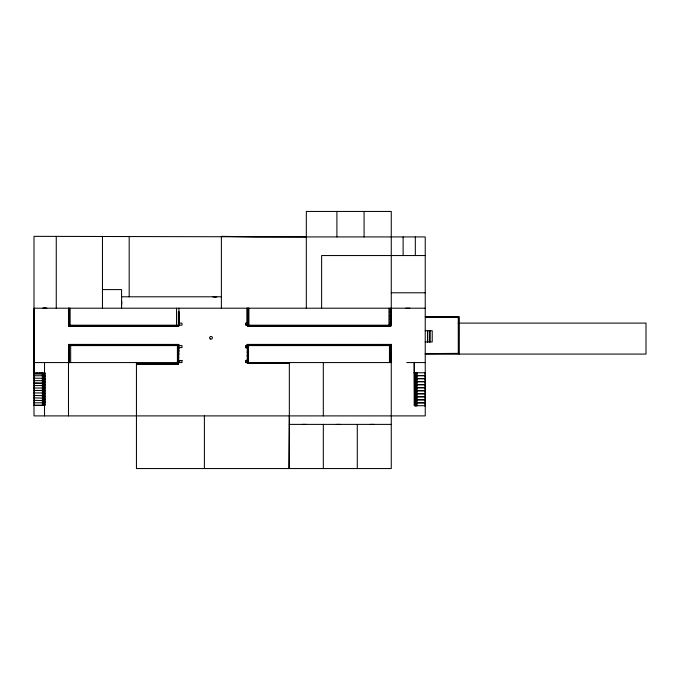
<?xml version="1.0" encoding="UTF-8"?>
<svg xmlns="http://www.w3.org/2000/svg" width="680" height="680" viewBox="0 0 680 680"><rect width="100%" height="100%" fill="white"/><g stroke="black" fill="none" stroke-linecap="round" stroke-linejoin="round"><path stroke-width="1.02" d="M288.813 468.554L289.34 415.897M425.238 308.201L34 308.201L34 373.277L44.752 373.286M42.228 400.554L34 400.341M34.059 373.346L34.178 362.567M42.474 398.098L34 397.885M42.313 383.401L34.085 383.163M34.085 395.471L42.313 395.683M425.144 373.048L425.043 406.19M43.265 405.433L43.171 373.413M34.17 373.413L34.28 405.425M42.458 405.425L42.347 373.413M416.891 406.122L416.925 372.946M181.994 360.545L178.917 360.714L181.994 360.545L181.994 362.567L178.917 362.567L178.917 360.171M425.238 255.544L321.615 255.544L321.615 308.201M102.468 289.587L121.593 289.587L121.593 308.201M391.263 292.791L425.238 292.791M121.593 296.795L221.382 296.795M216.163 296.863L213.613 296.795M121.593 300.951L121.593 304.912M121.593 304.207L121.669 301.656M43.571 308.133L46.121 308.201M390.175 308.941L390.83 308.941M247.571 311.414L248.225 311.414M68.493 311.449L69.147 311.449M69.198 311.772L68.544 311.772L68.638 322.847L69.292 322.847M247.571 311.729L248.225 311.729M390.175 311.831L390.83 311.831M68.493 312.103L69.147 312.103M247.571 312.069L248.225 312.069M390.175 312.197L390.83 312.197M178.389 312.383L179.044 312.383M390.175 312.486L390.83 312.486M68.544 315.027L69.198 315.027M178.389 315.112L179.044 315.112M247.571 314.984L248.225 314.984M68.587 315.358L69.241 315.358L69.343 326.434M247.571 315.299L248.225 315.299M390.175 315.384L390.83 315.384M178.389 315.639L179.044 315.639M247.571 315.639L248.225 315.639M68.544 315.69L69.198 315.69L69.147 308.193M178.389 315.767L179.044 315.767M390.175 315.75L390.83 315.75M390.175 316.038L390.83 316.038M425.238 316.701L459.221 316.701L459.221 354.076M458.592 317.39L425.484 317.135L458.592 317.135L458.567 353.625L425.229 353.625L458.567 353.37M178.389 318.495L179.044 318.495M68.587 318.614L69.241 318.614M247.571 318.563L248.225 318.563M68.638 318.937L69.292 318.937M247.571 318.877L248.225 318.877M390.175 318.937L390.83 318.937M178.389 319.022L179.044 319.022M178.389 319.149L179.044 319.149M247.571 319.218L248.225 319.218M68.587 319.269L69.241 319.269M390.175 319.294L390.83 319.294M390.175 319.591L390.83 319.591M178.389 321.887L179.044 321.887M68.638 322.192L69.292 322.192M247.571 322.133L248.225 322.133M178.389 322.405L179.044 322.405M247.571 322.447L248.225 322.447M69.343 322.515L68.689 322.515L68.731 326.451M178.389 322.541L179.044 322.541M390.175 322.49L390.83 322.49M247.571 322.787L248.225 322.787M390.175 322.847L390.83 322.847M178.917 323.127L181.994 323.127L181.994 325.193L68.493 325.193L68.493 308.193M246.865 323.127L245.514 323.127L245.514 325.193L391.263 325.193L391.263 211.446L306.323 211.446L306.323 308.201M390.175 323.144L390.83 323.144M458.142 323.102L646 323.102L646 354.076L425.238 354.076M247.571 325.703L248.225 325.703M68.689 325.771L179.044 325.797L179.044 311.729L178.389 311.729L178.389 325.797M390.804 325.788L247.597 325.788L247.597 326.442L390.83 326.4L390.83 308.286M68.731 326.085L178.185 326.085M247.597 326.077L390.481 326.077M68.689 326.434L178.517 326.451L178.517 325.797M425.238 330.718L432.225 330.718L432.225 341.972L425.238 341.972M68.833 344.471L69.487 344.471L69.487 362.652L68.833 362.652L68.876 344.428L178.517 344.428L178.517 345.083L68.833 345.125M247.189 344.428L390.855 344.42L390.804 362.482M68.876 344.717L178.185 344.717M247.189 344.717L390.481 344.717M247.189 345.083L390.804 345.083M177.854 345.576L68.493 345.576L68.493 415.897M178.917 345.576L181.994 345.576L181.994 347.599L178.194 347.582M247.928 345.576L391.263 345.576M390.201 347.675L390.855 347.675M178.262 347.726L178.917 347.726M390.192 347.956L390.847 347.956M68.833 348.041L69.487 348.041M247.256 348.075L247.911 348.075M68.833 348.381L69.487 348.381M178.262 348.381L178.917 348.381L178.917 344.471L178.262 344.471L178.194 351.492L178.849 351.492M247.256 348.313L247.911 348.313M390.201 348.33L390.855 348.33M68.833 348.695L69.487 348.695M247.256 348.729L247.911 348.729M178.781 350.693L178.126 350.693L178.058 357.714L178.713 357.714M178.194 350.837L178.849 350.837M390.192 351.212L390.847 351.212M390.175 351.5L390.83 351.5M68.833 351.602L69.487 351.602M247.256 351.755L247.911 351.755M68.833 351.951L69.487 351.951M390.192 351.866L390.847 351.866M247.256 351.985L247.911 351.985M68.833 352.265L69.487 352.265M247.256 352.41L247.911 352.41M178.058 353.804L178.713 353.804L178.644 360.825L177.99 360.825M178.126 353.949L178.781 353.949M178.126 354.603L178.781 354.603L178.849 347.582M390.175 354.756L390.83 354.756M390.167 355.036L390.822 355.036M68.833 355.173L69.487 355.173M247.256 355.427L247.911 355.427M390.175 355.411L390.83 355.411M68.833 355.521L69.487 355.521M247.256 355.666L247.911 355.666M68.833 355.827L69.487 355.827M247.256 356.082L247.911 356.082M178.644 356.915L177.99 356.915L177.93 363.936M178.058 357.059L178.713 357.059M390.167 358.292L390.822 358.292M390.15 358.572L390.804 358.572M68.833 358.743L69.487 358.743M390.167 358.947L390.822 358.947M68.833 359.082L69.487 359.082M247.256 359.1L247.911 359.1M68.833 359.397L69.487 359.397M247.256 359.337L247.911 359.337M247.256 359.754L247.911 359.754M177.93 360.026L178.585 360.026L178.585 363.936L174.709 363.894M177.99 360.171L178.644 360.171M390.15 361.828L390.804 361.828M34 362.567L177.854 362.567M391.263 362.567L245.514 362.567L245.514 360.476L246.865 360.476L246.865 362.567M406.767 362.567L425.238 362.567M247.622 362.822L289.527 362.822M247.256 363.01L289.527 363.111L289.527 362.457M177.93 363.281L178.585 363.281M178.287 363.528L137.131 363.528L137.131 364.183L178.287 364.183L178.287 360.026M137.462 363.894L141.041 363.894M141.185 363.894L144.772 363.894M144.908 363.894L148.495 363.894M148.639 363.894L152.218 363.894M152.362 363.894L155.941 363.894M156.085 363.894L159.664 363.894M159.808 363.894L163.395 363.894M163.531 363.894L167.119 363.894M167.263 363.894L170.841 363.894M170.986 363.894L174.565 363.894M413.95 372.759L425.238 372.759M44.514 373.048L44.965 373.048L44.965 405.399L34 405.399M44.982 373.065L34.425 373.065L34.425 373.515L44.982 373.515M34 374.051L44.514 374.051M425.238 375.504L416.747 375.504L416.747 372.759M34 375.734L42.492 375.734M44.514 375.743L44.965 375.743M425.238 375.776L416.747 375.776L416.747 378.522L425.238 378.522M44.514 375.972L44.965 375.972M44.514 376.193L44.965 376.193M34 378.173L42.381 378.293M44.514 378.666L44.965 378.666M425.238 378.802L416.747 378.802L416.747 381.548L425.238 381.548M44.514 378.887L44.965 378.887M44.514 379.117L44.965 379.117M34 380.63L42.492 380.655M44.514 381.582L44.965 381.582M44.514 381.811L44.965 381.811M425.238 381.82L416.747 381.82L416.747 384.565L425.238 384.565M44.514 382.041L44.965 382.041M34 383.095L42.492 383.095M44.514 384.506L44.965 384.506M44.514 384.727L44.965 384.727M44.514 384.957L44.965 384.957M425.238 384.837L416.747 384.837L416.747 387.583L425.238 387.583M34 385.577L42.492 385.577M44.514 387.421L44.965 387.421M44.514 387.651L44.965 387.651M44.514 387.88L44.965 387.88M425.238 387.855L416.747 387.855L416.747 390.6L425.238 390.6M34 388.042L42.492 388.042M44.514 390.346L44.965 390.346M44.514 390.575L44.965 390.575M44.514 390.796L44.965 390.796M425.238 390.881L416.747 390.881L416.747 393.626L425.238 393.626M34 392.938L42.492 392.964M44.514 393.269L44.965 393.269M44.514 393.49L44.965 393.49M44.514 393.72L44.965 393.72M425.238 393.899L416.747 393.899L416.747 396.644L425.238 396.644M44.514 396.185L44.965 396.185M44.514 396.414L44.965 396.414M44.514 396.644L44.965 396.644M425.238 396.916L416.747 396.916L416.747 399.661L425.238 399.661M44.514 399.109L44.965 399.109M44.514 399.339L44.965 399.339M44.514 399.559L44.965 399.559M425.238 399.933L416.747 399.933L416.747 402.679L425.238 402.679M44.514 402.024L44.965 402.024M44.514 402.254L44.965 402.254M44.514 402.483L44.965 402.483M34 402.806L42.492 402.806M425.238 402.959L416.747 402.959L416.747 405.705M44.514 404.949L44.965 404.949M34 405.238L43.554 405.238M425.238 405.705L414.256 405.697L414.256 362.38L414.613 405.671M289.255 424.388L391.263 424.388M306.323 236.929L34 236.343L34 415.897L425.238 415.897L425.238 236.929L255.357 236.929L221.382 236.343L221.382 308.201M458.473 317.262L458.473 353.625M458.312 317.135L458.312 353.625M429.998 330.718L429.998 341.972M429.7 330.718L429.7 341.972M427.771 330.718L427.771 341.972M427.474 330.718L427.474 341.972M415.82 372.759L415.82 375.504M415.82 375.776L415.82 378.522M415.82 378.802L415.82 381.548M415.82 381.82L415.82 384.565M415.82 384.837L415.82 387.583M415.82 387.855L415.82 390.6M415.82 390.881L415.82 393.626M415.82 393.899L415.82 396.644M415.82 396.916L415.82 399.661M415.82 399.933L415.82 402.679M415.82 402.959L415.82 405.705M415.633 372.921L415.633 406.138M415.319 236.929L415.319 255.544M414.434 362.38L414.434 405.51M409.827 308.201L405.866 308.201M403.121 236.929L403.121 255.544M391.263 344.318L391.263 468.554L136.442 468.554L136.442 362.567M390.567 344.42L390.532 358.615M390.464 308.609L390.464 326.4M390.515 358.572L390.515 362.159M390.175 308.286L390.15 326.442M390.201 344.42L390.15 362.482M389.462 345.576L389.462 362.567M388.96 308.201L388.96 325.193M387.234 325.788L387.234 326.442M387.226 344.428L387.226 345.083M386.894 325.788L386.894 326.442M386.894 344.428L386.894 345.083M386.58 325.788L386.58 326.442M386.572 344.428L386.572 345.083M383.664 325.788L383.664 326.442M383.648 344.428L383.648 345.083M383.325 325.788L383.325 326.442M383.316 344.428L383.316 345.083M383.01 325.788L383.01 326.442M382.993 344.428L382.993 345.083M380.094 325.788L380.094 326.442M380.06 344.428L380.06 345.083M379.754 325.788L379.754 326.442M379.729 344.428L379.729 345.083M379.44 325.788L379.44 326.442M379.406 344.428L379.406 345.083M376.524 325.788L376.524 326.442M376.482 344.428L376.482 345.083M376.184 325.788L376.184 326.442M376.15 344.428L376.15 345.083M375.87 325.788L375.87 326.442M375.827 344.428L375.827 345.083M374.28 424.388L370.311 424.388M372.946 325.788L372.946 326.442M372.895 344.428L372.895 345.083M372.606 325.788L372.606 326.442M372.572 344.428L372.572 345.083M372.291 325.788L372.291 326.442M372.24 344.428L372.24 345.083M369.376 325.788L369.376 326.442M369.317 344.428L369.317 345.083M369.036 325.788L369.036 326.442M368.985 344.428L368.985 345.083M368.721 325.788L368.721 326.442M368.662 344.428L368.662 345.083M365.806 325.788L365.806 326.442M365.729 344.428L365.729 345.083M365.466 325.788L365.466 326.442M365.406 344.428L365.406 345.083M365.151 325.788L365.151 326.442M365.075 344.428L365.075 345.083M364.08 211.446L364.08 236.929M362.236 325.788L362.236 326.442M362.151 344.428L362.151 345.083M361.896 325.788L361.896 326.442M361.82 344.428L361.82 345.083M361.582 325.788L361.582 326.442M361.497 344.428L361.497 345.083M358.666 325.788L358.666 326.442M358.572 344.428L358.572 345.083M358.326 325.788L358.326 326.442M358.241 344.428L358.241 345.083M358.012 325.788L358.012 326.442M357.909 344.428L357.909 345.083M357.289 424.388L357.289 468.554M355.087 325.788L355.087 326.442M354.986 344.428L354.986 345.083M354.748 325.788L354.748 326.442M354.654 344.428L354.654 345.083M354.433 325.788L354.433 326.442M354.331 344.428L354.331 345.083M351.517 325.788L351.517 326.442M351.407 344.428L351.407 345.083M351.177 325.788L351.177 326.442M351.075 344.428L351.075 345.083M350.863 325.788L350.863 326.442M350.752 344.428L350.752 345.083M347.947 325.788L347.947 326.442M347.82 344.428L347.82 345.083M347.607 325.788L347.607 326.442M347.497 344.428L347.497 345.083M347.293 325.788L347.293 326.442M347.166 344.428L347.166 345.083M344.377 325.788L344.377 326.442M344.241 344.428L344.241 345.083M344.037 325.788L344.037 326.442M343.91 344.428L343.91 345.083M343.723 325.788L343.723 326.442M343.587 344.428L343.587 345.083M340.808 325.788L340.808 326.442M340.654 344.428L340.654 345.083M340.467 325.788L340.467 326.442M340.332 344.428L340.332 345.083M340.298 424.388L336.337 424.388M340.153 325.788L340.153 326.442M340 344.428L340 345.083M337.229 325.788L337.229 326.442M337.076 344.428L337.076 345.083M336.906 211.446L336.906 236.929M336.889 325.788L336.889 326.442M336.745 344.428L336.745 345.083M336.575 325.788L336.575 326.442M336.421 344.428L336.421 345.083M333.659 325.788L333.659 326.442M333.489 344.428L333.489 345.083M333.319 325.788L333.319 326.442M333.166 344.428L333.166 345.083M333.004 325.788L333.004 326.442M332.834 344.428L332.834 345.083M330.089 325.788L330.089 326.442M329.911 344.428L329.911 345.083M329.749 325.788L329.749 326.442M329.579 344.428L329.579 345.083M329.434 325.788L329.434 326.442M329.256 344.428L329.256 345.083M326.519 325.788L326.519 326.442M326.332 344.428L326.332 345.083M326.179 325.788L326.179 326.442M326 344.428L326 345.083M325.865 325.788L325.865 326.442M325.677 344.428L325.677 345.083M323.315 362.567L323.315 415.897M323.315 424.388L323.315 468.554M322.949 325.788L322.949 326.442M322.745 344.428L322.745 345.083M322.609 325.788L322.609 326.442M322.413 344.428L322.413 345.083M322.295 325.788L322.295 326.442M322.091 344.428L322.091 345.083M319.37 325.788L319.37 326.442M319.166 344.428L319.166 345.083M319.03 325.788L319.03 326.442M318.716 325.788L318.716 326.442M318.835 344.428L318.835 345.083M318.512 344.428L318.512 345.083M315.8 325.788L315.8 326.442M315.579 344.428L315.579 345.083M315.46 325.788L315.46 326.442M315.256 344.428L315.256 345.083M315.146 325.788L315.146 326.442M314.925 344.428L314.925 345.083M312.231 325.788L312.231 326.442M312.001 344.428L312.001 345.083M311.89 325.788L311.89 326.442M311.67 344.428L311.67 345.083M311.576 325.788L311.576 326.442M311.346 344.428L311.346 345.083M308.661 325.788L308.661 326.442M308.414 344.428L308.414 345.083M308.32 325.788L308.32 326.442M308.091 344.428L308.091 345.083M308.006 325.788L308.006 326.442M307.76 344.428L307.76 345.083M306.323 424.388L302.362 424.388M305.091 325.788L305.091 326.442M304.835 344.428L304.835 345.083M304.75 325.788L304.75 326.442M304.436 325.788L304.436 326.442M304.504 344.428L304.504 345.083M304.181 344.428L304.181 345.083M301.512 325.788L301.512 326.442M301.172 325.788L301.172 326.442M301.257 344.428L301.257 345.083M300.857 325.788L300.857 326.442M300.925 344.428L300.925 345.083M300.602 344.428L300.602 345.083M297.942 325.788L297.942 326.442M297.602 325.788L297.602 326.442M297.67 344.428L297.67 345.083M297.339 344.428L297.339 345.083M297.287 325.788L297.287 326.442M297.015 344.428L297.015 345.083M294.372 325.788L294.372 326.442M294.091 344.428L294.091 345.083M294.032 325.788L294.032 326.442M293.718 325.788L293.718 326.442M293.76 344.428L293.76 345.083M293.437 344.428L293.437 345.083M290.802 325.788L290.802 326.442M290.462 325.788L290.462 326.442M290.504 344.428L290.504 345.083M290.148 325.788L290.148 326.442M290.181 344.428L290.181 345.083M289.85 344.428L289.85 345.083M289.34 362.567L289.34 468.554M287.232 325.788L287.232 326.442M286.892 325.788L286.892 326.442M286.926 344.428L286.926 345.083M286.577 325.788L286.577 326.442M286.594 344.428L286.594 345.083M286.272 344.428L286.272 345.083M286.272 362.457L286.272 363.111M286.042 362.457L286.042 363.111M285.617 362.457L285.617 363.111M283.653 325.788L283.653 326.442M283.313 325.788L283.313 326.442M283.339 344.428L283.339 345.083M282.999 325.788L282.999 326.442M283.016 344.428L283.016 345.083M282.786 362.457L282.786 363.111M282.685 344.428L282.685 345.083M282.557 362.457L282.557 363.111M282.132 362.457L282.132 363.111M280.083 325.788L280.083 326.442M279.743 325.788L279.743 326.442M279.76 344.428L279.76 345.083M279.429 325.788L279.429 326.442M279.429 344.428L279.429 345.083M279.301 362.457L279.301 363.111M279.106 344.428L279.106 345.083M279.072 362.457L279.072 363.111M278.647 362.457L278.647 363.111M276.514 325.788L276.514 326.442M276.173 325.788L276.173 326.442M276.182 344.428L276.182 345.083M275.859 325.788L275.859 326.442M275.85 344.428L275.85 345.083M275.817 362.457L275.817 363.111M275.527 344.428L275.527 345.083M275.587 362.457L275.587 363.111M275.162 362.457L275.162 363.111M272.944 325.788L272.944 326.442M272.603 325.788L272.603 326.442M272.595 344.428L272.595 345.083M272.289 325.788L272.289 326.442M272.264 344.428L272.264 345.083M272.332 362.457L272.332 363.111M272.102 362.457L272.102 363.111M271.94 344.428L271.94 345.083M271.677 362.457L271.677 363.111M269.374 325.788L269.374 326.442M269.034 325.788L269.034 326.442M269.017 344.428L269.017 345.083M268.846 362.457L268.846 363.111M268.719 325.788L268.719 326.442M268.685 344.428L268.685 345.083M268.625 362.457L268.625 363.111M268.362 344.428L268.362 345.083M268.192 362.457L268.192 363.111M265.795 325.788L265.795 326.442M265.455 325.788L265.455 326.442M265.429 344.428L265.429 345.083M265.361 362.457L265.361 363.111M265.14 325.788L265.14 326.442M265.106 344.428L265.106 345.083M265.14 362.457L265.14 363.111M264.775 344.428L264.775 345.083M264.707 362.457L264.707 363.111M262.225 325.788L262.225 326.442M261.885 325.788L261.885 326.442M261.851 344.428L261.851 345.083M261.885 362.457L261.885 363.111M261.655 362.457L261.655 363.111M261.57 325.788L261.57 326.442M261.519 344.428L261.519 345.083M261.197 344.428L261.197 345.083M261.231 362.457L261.231 363.111M258.655 325.788L258.655 326.442M258.4 362.457L258.4 363.111M258.315 325.788L258.315 326.442M258.264 344.428L258.264 345.083M258.171 362.457L258.171 363.111M258 325.788L258 326.442M257.941 344.428L257.941 345.083M257.745 362.457L257.745 363.111M257.609 344.428L257.609 345.083M255.085 325.788L255.085 326.442M254.915 362.457L254.915 363.111M254.745 325.788L254.745 326.442M254.685 344.428L254.685 345.083M254.685 362.457L254.685 363.111M254.43 325.788L254.43 326.442M254.354 344.428L254.354 345.083M254.26 362.457L254.26 363.111M254.031 344.428L254.031 345.083M251.515 325.788L251.515 326.442M251.43 362.457L251.43 363.111M251.175 325.788L251.175 326.442M251.2 362.457L251.2 363.111M251.099 344.428L251.099 345.083M250.852 325.788L250.852 326.442M250.775 344.428L250.775 345.083M250.775 362.457L250.775 363.111M250.444 344.428L250.444 345.083M248.914 308.201L248.914 325.193M248.523 345.576L248.523 362.567M248.225 326.357L248.225 308.159L247.571 308.159L247.571 326.357M247.936 308.159L247.936 326.026M247.911 344.403L247.945 363.111M247.546 344.734L247.546 363.01M247.256 344.403L247.291 363.111M246.865 308.201L246.865 325.193M216.869 296.795L212.908 296.795M204.391 415.897L204.391 468.554M178.917 308.201L178.917 325.193M178.687 312.052L178.687 325.797M178.619 344.471L178.619 348.058M178.551 347.582L178.492 354.272M178.423 353.804L178.356 360.493M177.862 325.797L177.862 326.451M177.862 344.428L177.862 345.083M177.412 345.576L177.412 362.567M176.536 308.201L176.536 325.193M175.032 363.528L175.032 364.183M174.862 325.797L174.862 326.451M174.87 344.428L174.87 345.083M174.607 325.797L174.607 326.451M174.607 344.428L174.607 345.083M174.565 363.528L174.565 364.183M174.377 363.528L174.377 364.183M174.207 325.797L174.207 326.451M174.216 344.428L174.216 345.083M171.309 363.528L171.309 364.183M171.215 325.797L171.215 326.451M171.224 344.428L171.224 345.083M170.952 325.797L170.952 326.451M170.96 344.428L170.96 345.083M170.841 363.528L170.841 364.183M170.561 325.797L170.561 326.451M170.569 344.428L170.569 345.083M170.655 363.528L170.655 364.183M167.56 325.797L167.56 326.451M167.577 344.428L167.577 345.083M167.586 363.528L167.586 364.183M167.305 325.797L167.305 326.451M167.314 344.428L167.314 345.083M167.119 363.528L167.119 364.183M166.906 325.797L166.906 326.451M166.923 344.428L166.923 345.083M166.931 363.528L166.931 364.183M163.914 325.797L163.914 326.451M163.931 344.428L163.931 345.083M163.863 363.528L163.863 364.183M163.65 325.797L163.65 326.451M163.668 344.428L163.668 345.083M163.395 363.528L163.395 364.183M163.26 325.797L163.26 326.451M163.276 344.428L163.276 345.083M163.208 363.528L163.208 364.183M160.259 325.797L160.259 326.451M160.284 344.428L160.284 345.083M160.131 363.528L160.131 364.183M160.004 325.797L160.004 326.451M160.021 344.428L160.021 345.083M159.63 344.428L159.63 345.083M159.664 363.528L159.664 364.183M159.605 325.797L159.605 326.451M159.477 363.528L159.477 364.183M156.638 344.428L156.638 345.083M156.612 325.797L156.612 326.451M156.349 325.797L156.349 326.451M156.374 344.428L156.374 345.083M156.408 363.528L156.408 364.183M155.958 325.797L155.958 326.451M155.983 344.428L155.983 345.083M155.941 363.528L155.941 364.183M155.754 363.528L155.754 364.183M152.957 325.797L152.957 326.451M152.992 344.428L152.992 345.083M152.703 325.797L152.703 326.451M152.728 344.428L152.728 345.083M152.685 363.528L152.685 364.183M152.303 325.797L152.303 326.451M152.337 344.428L152.337 345.083M152.218 363.528L152.218 364.183M152.031 363.528L152.031 364.183M149.311 325.797L149.311 326.451M149.353 344.428L149.353 345.083M149.047 325.797L149.047 326.451M149.081 344.428L149.081 345.083M148.963 363.528L148.963 364.183M148.656 325.797L148.656 326.451M148.691 344.428L148.691 345.083M148.495 363.528L148.495 364.183M148.308 363.528L148.308 364.183M145.656 325.797L145.656 326.451M145.707 344.428L145.707 345.083M145.401 325.797L145.401 326.451M145.435 344.428L145.435 345.083M145.239 363.528L145.239 364.183M145.053 344.428L145.053 345.083M145.001 325.797L145.001 326.451M144.772 363.528L144.772 364.183M144.585 363.528L144.585 364.183M142.06 344.428L142.06 345.083M142.01 325.797L142.01 326.451M141.788 344.428L141.788 345.083M141.746 325.797L141.746 326.451M141.508 363.528L141.508 364.183M141.355 325.797L141.355 326.451M141.406 344.428L141.406 345.083M141.041 363.528L141.041 364.183M140.853 363.528L140.853 364.183M138.355 325.797L138.355 326.451M138.414 344.428L138.414 345.083M138.1 325.797L138.1 326.451M138.15 344.428L138.15 345.083M137.7 325.797L137.7 326.451M137.76 344.428L137.76 345.083M137.785 363.528L137.785 364.183M134.708 325.797L134.708 326.451M134.768 344.428L134.768 345.083M134.444 325.797L134.444 326.451M134.504 344.428L134.504 345.083M134.113 344.428L134.113 345.083M134.054 325.797L134.054 326.451M131.053 325.797L131.053 326.451M131.121 344.428L131.121 345.083M130.857 344.428L130.857 345.083M130.798 325.797L130.798 326.451M130.466 344.428L130.466 345.083M130.398 325.797L130.398 326.451M129.183 236.343L129.183 296.795M127.474 344.428L127.474 345.083M127.406 325.797L127.406 326.451M127.211 344.428L127.211 345.083M127.143 325.797L127.143 326.451M126.752 325.797L126.752 326.451M126.82 344.428L126.82 345.083M123.828 344.428L123.828 345.083M123.751 325.797L123.751 326.451M123.496 325.797L123.496 326.451M123.564 344.428L123.564 345.083M123.097 325.797L123.097 326.451M123.173 344.428L123.173 345.083M120.105 325.797L120.105 326.451M120.181 344.428L120.181 345.083M119.842 325.797L119.842 326.451M119.918 344.428L119.918 345.083M119.527 344.428L119.527 345.083M119.45 325.797L119.45 326.451M116.45 325.797L116.45 326.451M116.535 344.428L116.535 345.083M116.271 344.428L116.271 345.083M116.195 325.797L116.195 326.451M115.881 344.428L115.881 345.083M115.795 325.797L115.795 326.451M112.888 344.428L112.888 345.083M112.803 325.797L112.803 326.451M112.625 344.428L112.625 345.083M112.54 325.797L112.54 326.451M112.234 344.428L112.234 345.083M112.149 325.797L112.149 326.451M109.251 344.428L109.251 345.083M109.148 325.797L109.148 326.451M108.894 325.797L108.894 326.451M108.978 344.428L108.978 345.083M108.494 325.797L108.494 326.451M108.596 344.428L108.596 345.083M105.502 325.797L105.502 326.451M105.604 344.428L105.604 345.083M105.239 325.797L105.239 326.451M105.332 344.428L105.332 345.083M104.95 344.428L104.95 345.083M104.847 325.797L104.847 326.451M102.468 236.343L102.468 308.201M101.957 344.428L101.957 345.083M101.847 325.797L101.847 326.451M101.694 344.428L101.694 345.083M101.592 325.797L101.592 326.451M101.303 344.428L101.303 345.083M101.192 325.797L101.192 326.451M98.311 344.428L98.311 345.083M98.201 325.797L98.201 326.451M98.047 344.428L98.047 345.083M97.937 325.797L97.937 326.451M97.656 344.428L97.656 345.083M97.546 325.797L97.546 326.451M94.665 344.428L94.665 345.083M94.546 325.797L94.546 326.451M94.401 344.428L94.401 345.083M94.291 325.797L94.291 326.451M93.891 325.797L93.891 326.451M94.01 344.428L94.01 345.083M91.018 344.428L91.018 345.083M90.899 325.797L90.899 326.451M90.635 325.797L90.635 326.451M90.754 344.428L90.754 345.083M90.364 344.428L90.364 345.083M90.245 325.797L90.245 326.451M87.371 344.428L87.371 345.083M87.244 325.797L87.244 326.451M87.108 344.428L87.108 345.083M86.989 325.797L86.989 326.451M86.717 344.428L86.717 345.083M86.59 325.797L86.59 326.451M83.725 344.428L83.725 345.083M83.597 325.797L83.597 326.451M83.462 344.428L83.462 345.083M83.334 325.797L83.334 326.451M83.07 344.428L83.07 345.083M82.943 325.797L82.943 326.451M80.078 344.428L80.078 345.083M79.942 325.797L79.942 326.451M79.815 344.428L79.815 345.083M79.688 325.797L79.688 326.451M79.424 344.428L79.424 345.083M79.288 325.797L79.288 326.451M76.432 344.428L76.432 345.083M76.296 325.797L76.296 326.451M76.168 344.428L76.168 345.083M76.032 325.797L76.032 326.451M75.778 344.428L75.778 345.083M75.641 325.797L75.641 326.451M72.794 344.428L72.794 345.083M72.641 325.797L72.641 326.451M72.522 344.428L72.522 345.083M72.386 325.797L72.386 326.451M72.139 344.428L72.139 345.083M71.986 325.797L71.986 326.451M70.669 345.576L70.669 362.567M70.116 308.201L70.116 325.193M69.122 344.802L69.122 362.652M68.952 315.358L69.054 326.102M68.85 308.193L68.901 315.358M56.261 236.343L56.261 308.201M46.827 308.201L42.865 308.201M44.736 373.048L44.736 405.178M44.514 362.567L44.514 415.897M43.01 373.277L43.01 405.238M42.517 373.065L42.492 405.238M42.058 373.065L42.058 373.515M41.837 373.065L41.837 373.515M40.044 373.065L40.044 373.515M39.593 373.065L39.593 373.515M39.364 373.065L39.364 373.515M37.578 373.065L37.578 373.515M37.12 373.065L37.12 373.515M36.898 373.065L36.898 373.515M246.865 345.576L245.514 345.576L245.514 347.692L246.865 347.692L246.865 345.576M42.492 390.473L34 390.473L42.492 390.499M210.239 338.929A1.36 1.36 0 0 0 212.373 337.926A1.36 1.36 0 0 0 210.434 336.575A1.36 1.36 0 0 0 210.239 338.929"/></g></svg>
